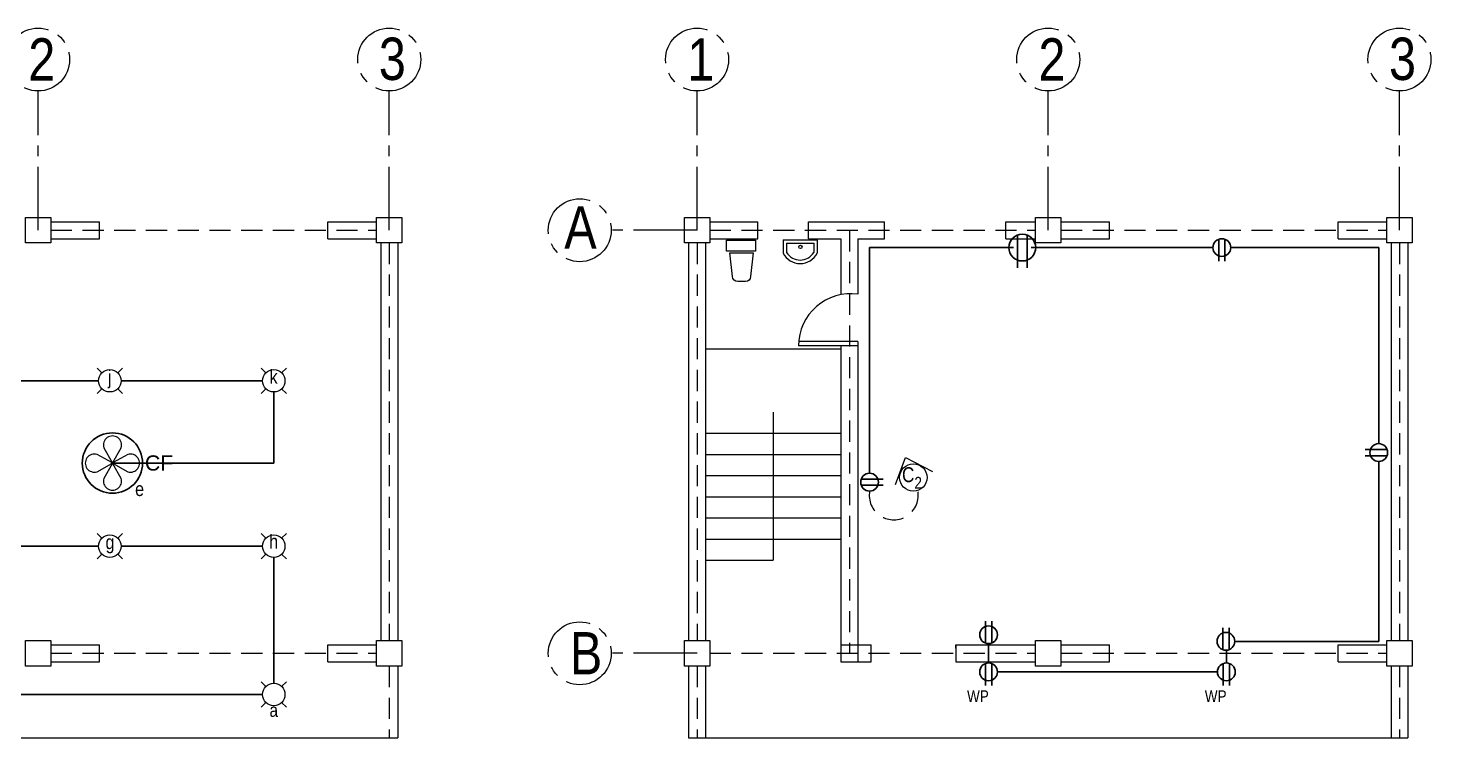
# Model space of a CAD drawing. Header units: metres. Extents: x -460 to 31334, y -1777 to 24987.
# Drawn here: x 177.9 to 194.48, y -794.74 to -786.35 of the extents above; entities that cross this region are included whole.
import ezdxf

# ---------------------------------------------------------------- set-up
doc = ezdxf.new("R2010")
doc.units = ezdxf.units.M
doc.header["$MEASUREMENT"] = 0
doc.linetypes.add('CENTER2', pattern=[1.125, 0.75, -0.125, 0.125, -0.125])
doc.linetypes.add('DASHED2', pattern=[0.375, 0.25, -0.125])
for name, color, linetype, lineweight in [('.3', 2, 'Continuous', 5), ('Arch_Door', 1, 'Continuous', 18), ('CIRCUIT', 5, 'Continuous', 35), ('CON. OUTLET', 7, 'Continuous', 20), ('LIGHTING', 7, 'Continuous', 20), ('MECHANICAL', 5, 'Continuous', 30), ('TXT', 3, 'Continuous', 30)]:
    doc.layers.add(name, color=color, linetype=linetype, lineweight=lineweight)
doc.layers.add('01 FURNITURE', color=8, linetype='Continuous')
doc.styles.add('AN100', font='ARIALN.TTF', dxfattribs={"height": 0.25})
doc.styles.add('jan08', font='ARIALN.TTF', dxfattribs={"height": 0.25})
doc.styles.add('scale 75', font='ARIALN.TTF', dxfattribs={"height": 0.125})
doc.styles.get("Standard").update_dxf_attribs({"font": 'arial.ttf'})

# ---------------------------------------------------------------- blocks, each defined once
blk = doc.blocks.new('light')
at = {"layer": 'LIGHTING', "ltscale": 0.08}
for p, q in [((215.884, -493.498), (215.813, -493.427)), ((216.192, -493.427), (216.121, -493.498)), ((215.884, -493.735), (215.813, -493.806)), ((216.192, -493.806), (216.121, -493.735))]:
    blk.add_line(p, q, dxfattribs=at)
blk.add_circle((216.003, -493.616), 0.168, dxfattribs=at)
blk = doc.blocks.new('A$C265B0ACD')
at = {"layer": 'MECHANICAL', "color": 2, "lineweight": 18, "ltscale": 20}
for points in [[(5, 8), (102, 182, 1.360207), (-102, 182), (-5, 8)], [(-8, 5), (-182, 102, 1.360207), (-182, -102), (-8, -5)], [(8, -5), (182, -102, 1.360207), (182, 102), (8, 5)], [(-5, -8), (-102, -182, 1.360207), (102, -182), (5, -8)]]:
    blk.add_lwpolyline(points, format="xyb", dxfattribs=at)
at = {"layer": 'MECHANICAL', "ltscale": 20}
blk.add_circle((0, 0), 356, dxfattribs=at)
at = {"layer": 'MECHANICAL', "color": 2, "lineweight": 18, "ltscale": 20}
blk.add_circle((0, 0), 9.49, dxfattribs=at)
at = {"ltscale": 30, "insert": (552, 0), "char_height": 180, "width": 2661.91, "attachment_point": 5}
blk.add_mtext('CF', dxfattribs=at)
blk = doc.blocks.new('dco')
at = {"layer": 'CON. OUTLET', "lineweight": 30}
for p, q in [((189.594, -788.795), (189.594, -789.183)), ((189.705, -788.795), (189.705, -789.183))]:
    blk.add_line(p, q, dxfattribs=at)
blk.add_circle((189.649, -788.942), 0.158, dxfattribs=at)

msp = doc.modelspace()

# ---------------------------------------------------------------- linework, layer by layer
at = {"color": 18, "lineweight": 13, "true_color": 0x000000}
msp.add_lwpolyline([(186.15404, -788.85406), (186.49533, -788.85406), (186.49533, -788.98222), (186.15404, -788.98222)], close=True, dxfattribs=at)
msp.add_lwpolyline([(186.19464, -789.00289), (186.46879, -789.00289), (186.43824, -789.28286, -0.41421356), (186.37714, -789.34396), (186.28629, -789.34396, -0.41421356), (186.22519, -789.28286)], format="xyb", close=True, dxfattribs=at)
at = {"color": 2}
msp.add_lwpolyline([(188.14989, -791.74167), (188.26927, -791.4237), (188.58688, -791.5871)], dxfattribs=at)
msp.add_circle((188.36132, -791.65819), 0.16173, dxfattribs=at)
at = {"color": 2, "linetype": 'DASHED2'}
msp.add_arc((188.12962, -791.86951), 0.28941, 169.989804, 11.583661, dxfattribs=at)
at = {"layer": '01 FURNITURE', "color": 18, "linetype": 'CENTER2', "lineweight": 9, "true_color": 0x000000}
for p, q in [((178.01932, -788.73671), (178.01932, -787.09122)), ((182.16932, -788.73671), (182.16932, -787.09122)), ((185.80551, -788.73671), (185.80551, -787.09122)), ((189.95551, -788.73671), (189.95551, -787.09122)), ((194.10551, -788.73671), (194.10551, -787.09122))]:
    msp.add_line(p, q, dxfattribs=at)
at = {"layer": '01 FURNITURE', "color": 18, "lineweight": 13, "true_color": 0x000000}
for p, q in [((178.16932, -788.63671), (178.74432, -788.63671)), ((178.74432, -788.83671), (178.74432, -788.63671)), ((181.44432, -788.63671), (182.01932, -788.63671)), ((181.44432, -788.83671), (181.44432, -788.63671)), ((185.95551, -788.63671), (186.52273, -788.63671)), ((186.52273, -788.83671), (186.52273, -788.63671)), ((187.12273, -788.63671), (188.02048, -788.63671)), ((187.12273, -788.83671), (187.12273, -788.63671)), ((188.02048, -788.83671), (188.02048, -788.63671)), ((189.45441, -788.63671), (189.80551, -788.63671)), ((189.45441, -788.83671), (189.45441, -788.63671)), ((190.10551, -788.63671), (190.68051, -788.63671)), ((190.68051, -788.83671), (190.68051, -788.63671)), ((193.38051, -788.63671), (193.95551, -788.63671)), ((193.38051, -788.83671), (193.38051, -788.63671)), ((178.16932, -788.83671), (178.74432, -788.83671)), ((181.44432, -788.83671), (182.01932, -788.83671)), ((185.95551, -788.83671), (186.52273, -788.83671)), ((186.82273, -788.84835), (187.22553, -788.84835)), ((186.82273, -788.84835), (186.82273, -789.00947)), ((187.12273, -788.83671), (187.50551, -788.83671)), ((187.22553, -788.84835), (187.22553, -789.00947)), ((187.50551, -788.83671), (187.50551, -789.49772)), ((187.70551, -788.83671), (187.70551, -789.49298)), ((187.70551, -788.83671), (188.02048, -788.83671)), ((189.45441, -788.83671), (189.80551, -788.83671)), ((190.10551, -788.83671), (190.68051, -788.83671)), ((193.38051, -788.83671), (193.95551, -788.83671)), ((182.06932, -788.88671), (182.06932, -793.58671)), ((182.26932, -788.88671), (182.26932, -793.58671)), ((185.70551, -788.88671), (185.70551, -793.58671)), ((185.90551, -788.88671), (185.90551, -793.58671)), ((186.86301, -788.88863), (187.18525, -788.88863)), ((186.86301, -788.88863), (186.86301, -788.99888)), ((187.18525, -788.88863), (187.18525, -788.99888)), ((194.00551, -788.88671), (194.00551, -793.58671)), ((194.20551, -788.88671), (194.20551, -793.58671)), ((185.90551, -790.13671), (187.50551, -790.13671)), ((187.70551, -790.10116), (187.00551, -790.10116)), ((187.70551, -790.05116), (187.00665, -790.05116)), ((187.50551, -790.10116), (187.50551, -793.83671)), ((187.70551, -790.05116), (187.70551, -793.83671)), ((186.70551, -790.88671), (186.70551, -792.63671)), ((185.90551, -791.13671), (186.70551, -791.13671)), ((186.70551, -791.13671), (187.50551, -791.13671)), ((185.90551, -791.38671), (186.70551, -791.38671)), ((186.70551, -791.38671), (187.50551, -791.38671)), ((185.90551, -791.63671), (186.70551, -791.63671)), ((186.70551, -791.63671), (187.50551, -791.63671)), ((185.90551, -791.88671), (186.70551, -791.88671)), ((186.70551, -791.88671), (187.50551, -791.88671)), ((185.90551, -792.13671), (186.70551, -792.13671)), ((186.70551, -792.13671), (187.50551, -792.13671)), ((185.90551, -792.38671), (186.70551, -792.38671)), ((186.70551, -792.38671), (187.50551, -792.38671)), ((185.90551, -792.63671), (186.70551, -792.63671)), ((178.16932, -793.63671), (178.74432, -793.63671)), ((178.74432, -793.83899), (178.74432, -793.63671)), ((181.44432, -793.63671), (182.01932, -793.63671)), ((181.44432, -793.83899), (181.44432, -793.63671)), ((187.50551, -793.63671), (187.86291, -793.63671)), ((187.86291, -793.83671), (187.86291, -793.63671)), ((188.86291, -793.63671), (189.80551, -793.63671)), ((188.86291, -793.63671), (188.86291, -793.83671)), ((190.10551, -793.63671), (190.68051, -793.63671)), ((190.68051, -793.83899), (190.68051, -793.63671)), ((193.38051, -793.63671), (193.95551, -793.63671)), ((193.38051, -793.83899), (193.38051, -793.63671)), ((178.16932, -793.83671), (178.74432, -793.83671)), ((181.44432, -793.83671), (182.01932, -793.83671)), ((187.50551, -793.83671), (187.86291, -793.83671)), ((188.86291, -793.83671), (189.80551, -793.83671)), ((190.10551, -793.83671), (190.68051, -793.83671)), ((193.38051, -793.83671), (193.95551, -793.83671)), ((182.26932, -793.88671), (182.26932, -794.73671)), ((185.70551, -793.88671), (185.70551, -794.73671)), ((185.90551, -793.88671), (185.90551, -794.73671)), ((194.00551, -793.88671), (194.00551, -794.73671)), ((194.20551, -793.88671), (194.20551, -794.73671)), ((173.76932, -794.73671), (182.26932, -794.73671)), ((185.70551, -794.73671), (194.20551, -794.73671))]:
    msp.add_line(p, q, dxfattribs=at)
at = {"layer": '01 FURNITURE', "color": 18, "linetype": 'DASHED2', "lineweight": 13, "true_color": 0x000000}
for p, q in [((178.16932, -788.73671), (182.01932, -788.73671)), ((185.95551, -788.73671), (189.80551, -788.73671)), ((187.60551, -788.73671), (187.60551, -793.73671)), ((190.10551, -788.73671), (193.95551, -788.73671)), ((182.16932, -788.88671), (182.16932, -793.58671)), ((185.80551, -788.88671), (185.80551, -793.58671)), ((194.10551, -788.88671), (194.10551, -793.58671)), ((178.16932, -793.73671), (182.01932, -793.73671)), ((185.95551, -793.73671), (189.80551, -793.73671)), ((190.10551, -793.73671), (193.95551, -793.73671)), ((182.16932, -793.88671), (182.16932, -794.73671)), ((185.80551, -793.88671), (185.80551, -794.73671)), ((194.10551, -793.88671), (194.10551, -794.73671))]:
    msp.add_line(p, q, dxfattribs=at)
at = {"layer": '01 FURNITURE', "color": 1, "lineweight": 30}
for p, q in [((189.54417, -788.94208), (187.84462, -788.94208)), ((187.84462, -791.60914), (187.84462, -788.94208)), ((191.90135, -788.94208), (189.75422, -788.94208)), ((192.11141, -788.94208), (193.86087, -788.94208)), ((193.86087, -791.25889), (193.86087, -788.94208)), ((178.7351, -790.51607), (177.16558, -790.51607)), ((180.67196, -790.51607), (178.99959, -790.51607)), ((193.86087, -791.46895), (193.86087, -793.59518)), ((180.8042, -792.60247), (180.8042, -794.0913)), ((192.16017, -793.59518), (193.86087, -793.59518)), ((192.06014, -793.85094), (192.06014, -793.7001)), ((189.35592, -793.95597), (191.95511, -793.95597)), ((174.93301, -794.22354), (180.67196, -794.22354))]:
    msp.add_line(p, q, dxfattribs=at)
at = {"layer": '01 FURNITURE', "color": 18, "lineweight": 13, "true_color": 0x000000}
for points in [[(177.86932, -788.58671), (178.16932, -788.58671), (178.16932, -788.88671), (177.86932, -788.88671), (177.86932, -788.58671)], [(182.01932, -788.58671), (182.31932, -788.58671), (182.31932, -788.88671), (182.01932, -788.88671), (182.01932, -788.58671)], [(185.65551, -788.58671), (185.95551, -788.58671), (185.95551, -788.88671), (185.65551, -788.88671), (185.65551, -788.58671)], [(189.80551, -788.58671), (190.10551, -788.58671), (190.10551, -788.88671), (189.80551, -788.88671), (189.80551, -788.58671)], [(193.95551, -788.58671), (194.25551, -788.58671), (194.25551, -788.88671), (193.95551, -788.88671), (193.95551, -788.58671)], [(177.86932, -793.58671), (178.16932, -793.58671), (178.16932, -793.88671), (177.86932, -793.88671), (177.86932, -793.58671)], [(182.01932, -793.58671), (182.31932, -793.58671), (182.31932, -793.88671), (182.01932, -793.88671), (182.01932, -793.58671)], [(185.65551, -793.58671), (185.95551, -793.58671), (185.95551, -793.88671), (185.65551, -793.88671), (185.65551, -793.58671)], [(189.80551, -793.58671), (190.10551, -793.58671), (190.10551, -793.88671), (189.80551, -793.88671), (189.80551, -793.58671)], [(193.95551, -793.58671), (194.25551, -793.58671), (194.25551, -793.88671), (193.95551, -793.88671), (193.95551, -793.58671)]]:
    msp.add_lwpolyline(points, dxfattribs=at)
at = {"layer": '01 FURNITURE', "color": 18, "linetype": 'CENTER2', "lineweight": 9, "true_color": 0x000000}
for points in [[(185.80551, -788.73671), (184.79134, -788.73671)], [(185.80551, -793.73671), (184.79134, -793.73671)]]:
    msp.add_lwpolyline(points, dxfattribs=at)
at = {"layer": '01 FURNITURE', "color": 1, "lineweight": 30}
for points in [[(178.88827, -791.4885), (180.8042, -791.4885), (180.8042, -790.64831)], [(178.7351, -792.47023), (178.7351, -792.47023), (177.14942, -792.47023)], [(180.67196, -792.47023), (180.67196, -792.47023), (178.99959, -792.47023)], [(189.25089, -793.62248), (189.25089, -793.85094)]]:
    msp.add_lwpolyline(points, dxfattribs=at)
at = {"layer": '01 FURNITURE', "color": 18, "linetype": 'CENTER2', "lineweight": 9, "true_color": 0x000000}
for centre in [(178.01932, -786.71931), (182.16932, -786.71931), (185.80551, -786.71931), (189.95551, -786.71931), (194.10551, -786.71931), (184.41942, -788.73671), (184.41942, -793.73671)]:
    msp.add_circle(centre, 0.37192, dxfattribs=at)
at = {"layer": '01 FURNITURE', "color": 18, "lineweight": 13, "true_color": 0x000000}
msp.add_circle((187.02715, -788.93324), 0.02001, dxfattribs=at)
for centre, radius, start, end in [((187.02413, -788.90206), 0.22825, 208.072487, 331.927513), ((187.02413, -788.90206), 0.18797, 211.002719, 328.997281), ((187.61989, -790.10136), 0.61438, 81.989301, 179.981297), ((187.94076, -793.65577), 0.92235, 358.815878, 1.184122)]:
    msp.add_arc(centre, radius, start, end, dxfattribs=at)
at = {"layer": 'CIRCUIT', "color": 3, "lineweight": 30}
for p, q in [((191.96948, -788.84375), (191.96948, -789.10256)), ((192.04329, -788.84375), (192.04329, -789.10256)), ((193.9592, -791.32702), (193.7004, -791.32702)), ((193.9592, -791.40083), (193.7004, -791.40083)), ((187.74629, -791.67727), (188.0051, -791.67727)), ((187.74629, -791.75108), (188.0051, -791.75108)), ((189.21399, -793.61578), (189.21399, -793.35697)), ((189.2878, -793.61578), (189.2878, -793.35697)), ((192.01823, -793.69352), (192.01823, -793.43471)), ((192.09205, -793.69352), (192.09205, -793.43471)), ((189.21399, -793.85763), (189.21399, -794.11644)), ((189.2878, -793.85763), (189.2878, -794.11644)), ((192.02323, -793.85763), (192.02323, -794.11644)), ((192.09704, -793.85763), (192.09704, -794.11644))]:
    msp.add_line(p, q, dxfattribs=at)
for centre in [(192.00638, -788.94208), (193.86087, -791.36392), (187.84462, -791.71417), (189.25089, -793.51745), (192.05514, -793.59518), (189.25089, -793.95597), (192.06014, -793.95597)]:
    msp.add_circle(centre, 0.10503, dxfattribs=at)

# ---------------------------------------------------------------- block references
at = {"layer": '.3', "color": 1, "xscale": 0.7888074039379345, "yscale": 0.7888074039379345, "zscale": 0.7888074039379345}
for p in [(8.48268, -401.14772), (10.41954, -401.14772), (8.48268, -403.10188), (10.41954, -403.10188), (10.41954, -404.85519)]:
    msp.add_blockref('light', p, dxfattribs=at)
msp.add_blockref('dco', (0, 0))
at = {"layer": 'MECHANICAL', "ltscale": 20, "xscale": 0.001, "yscale": 0.001, "zscale": 0.001}
msp.add_blockref('A$C265B0ACD', (178.89776, -791.4885), dxfattribs=at)

# ---------------------------------------------------------------- texts
at = {"layer": 'Arch_Door', "color": 3, "style": 'scale 75'}
for s, height, p in [('j', 0.16577, (178.84555, -790.55423)), ('k', 0.16577, (180.75554, -790.55162)), ('e', 0.16577, (179.16561, -791.87785)), ('h', 0.16577, (180.7498, -792.49975)), ('g', 0.16577, (178.81649, -792.50541)), ('a', 0.15796, (180.7539, -794.48766))]:
    msp.add_text(s, height=height, dxfattribs=at).set_placement(p)
at = {"layer": 'Arch_Door', "color": 5, "linetype": 'Continuous', "char_height": 0.5, "width": 0.1151731, "attachment_point": 1, "style": 'AN100'}
for s, insert in [('{\\C3;2}', (177.90368, -786.46838)), ('{\\C3;3}', (182.04603, -786.46073)), ('{\\C3;1}', (185.68986, -786.46838)), ('{\\C3;2}', (189.83986, -786.46838)), ('{\\C3;3}', (193.98221, -786.46073)), ('{\\C3;A}', (184.23718, -788.45365)), ('{\\C3;B}', (184.30377, -793.48578))]:
    msp.add_mtext(s, dxfattribs=dict(at, insert=insert))
at = {"layer": 'TXT', "color": 2, "style": 'jan08'}
for s, height, p in [('C', 0.17637, (188.22728, -791.71383)), ('2', 0.13928, (188.37385, -791.79114)), ('WP', 0.139284, (188.99629, -794.31318)), ('WP', 0.139284, (191.80554, -794.31318))]:
    msp.add_text(s, height=height, dxfattribs=at).set_placement(p)

doc.saveas('drawing.dxf')
